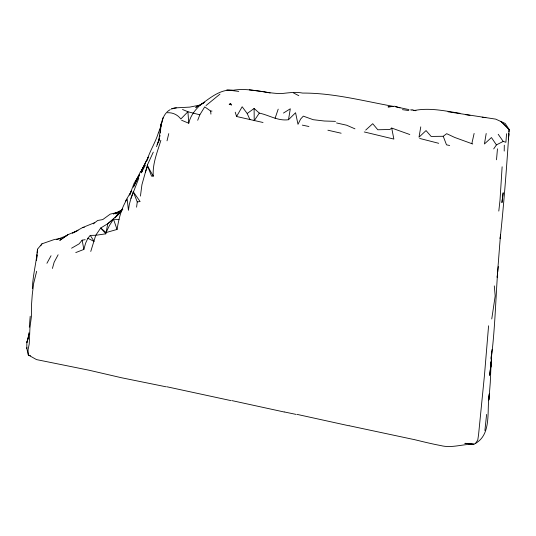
<?xml version="1.0" encoding="UTF-8"?>
<svg xmlns="http://www.w3.org/2000/svg" width="536" height="536" viewBox="0 0 536 536"><rect width="100%" height="100%" fill="white"/><g stroke="black" fill="none" stroke-linecap="round" stroke-linejoin="round"><path stroke-width="0.8" d="M166.261 386.838L121.538 377.759L89.05 370.222L36.515 359.602L28.328 355.013L26.8 348.467L26.854 342.551L29.004 333.995M138.784 178.26L130.978 198.347L129.29 204.551L128.439 210.293L127.166 199.05C121.304 208.149 118.791 218.902 117.056 229.448L106.021 232.57L100.741 227.988L95.743 235.284L90.758 251.451M504.215 151.058L504.302 145.176M153.283 152.13L147.514 164.699L147.561 166.033L151.567 176.177L153.263 176.143C152.371 163.654 157.403 152.043 160.86 140.325M491.237 359.502L491.358 355.663L491.251 358.122M448.016 111.776L495.74 119.139L505.18 123.461L509.126 129.478C506.788 165.879 504.028 202.367 500.175 238.667L500.517 234.5L497.187 277.346L497.582 273.065C495.586 301.621 494.909 330.176 491.217 358.624L491.639 351.81L491.117 363.957L489.603 375.341L491.378 360.842L490.474 369.592L491.077 362.215M497.468 148.841L496.503 159.775M491.157 361.813L490.266 382.664L488.886 400.03L489.335 393.732C486.38 410.368 492.557 435.507 473.817 444.243C462.715 443.949 451.768 448.438 440.713 445.557C431.835 443.902 423.065 441.718 414.295 439.594M32.381 288.616C32.77 275.31 36.415 262.426 37.473 249.22L41.969 243.813L54.384 239.492L60.541 238.533M488.584 325.794L484.47 375.24L478.561 434.743L477.784 439.909L475.539 443.533M502.125 166.79L500.001 200.39L498.795 211.07M29.312 327.208L30.21 316.2M37.218 253.012L37.473 249.22M506.58 133.739L505.89 142.275L503.21 141.424L498.212 134.281M508.838 133.431L508.369 139.762L508.878 134.315M508.952 131.849L509.126 129.478L501.12 121.471L509.126 129.478M36.582 260.121L37.018 254.747L36.428 260.349M160.338 132.968L161.162 123.843L163.152 117.478M491.532 355.026L492.028 349.579M484.899 430.555L486.601 414.422M140.445 196.082L141.933 184.712L147.514 164.699M498.279 266.546L497.73 271.946M136.586 207.171L137.256 201.905L133.31 191.814L140.104 201.549L137.256 201.905M28.931 332.776L28.214 338.002L26.854 342.551L28.622 336.735M75.757 252.577L83.864 249.421L85.599 243.197L87.857 238.279L90.249 235.391L95.743 235.284L105.847 233.83L107.756 223.713L115.676 216.758L121.659 210.675M167.031 140.821L168.76 133.631M160.197 129.645L161.162 123.843L158.435 142.697L159.52 138.174L157.209 144.713M249.97 119.675L247.197 113.511L254.111 108.46L259.31 113.096C269.193 115.173 277.99 121.196 288.502 119.729L290.311 108.781L283.464 113.056M159.768 136.714L160.016 135.26M486.199 133.498L484.423 143.983L491.438 137.544L496.423 144.901L493.703 148.907M26.8 348.467L26.947 347.603M420.773 126.871L419.011 137.189L426.046 130.576L431.145 136.432L443.238 136.278L446.682 133.678L454.736 137.457L472.725 143.996M491.76 318.96L495.19 295.966L494.293 285.889M471.821 143.681L474.125 133.437M161.946 122.764C162.656 117.324 165.403 112.319 170.281 109.572M36.662 271.263L33.654 283.457L32.247 294.787L31.45 305.781L31.43 316.361L29.956 327.717L29.225 343.958L28.046 349.881L28.328 355.013L30.505 355.777M52.421 268.449L54.143 262.231L58.129 254.781M275.082 118.302L278.204 109.15M158.308 133.075C155.42 142.509 149.872 150.844 147.045 160.324L148.291 157.128L140.794 172.043L146.254 160.974M181.624 120.272L188.766 123.226C190.394 115.876 195.131 109.826 200.531 104.795C210.099 97.981 220.805 88.668 233.294 90.236C249.468 87.502 265.206 93.472 281.333 93.592C288.415 92.855 295.57 91.716 302.659 93.076C333.338 92.916 363.515 101.029 393.638 106.436M130.978 198.347L133.317 191.647M145.397 172.264L147.561 166.033L153.263 176.143M158.435 132.814L161.021 125.779M156.519 146.67L159.52 138.174M197.704 120.278L199.834 114.805L204.725 106.865L210.655 111.053L211.988 111.073M143.728 166.24L141.464 170.904M106.021 232.57L109.491 225.401L113.505 219.231L119.046 219.492M140.539 171.547L136.09 180.552L136.888 179.151M145.444 164.961L141.31 172.84L142.221 171.111M46.927 263.276L51.041 255.759M263.022 122.496L236.577 116.5L242.165 106.758L247.197 113.511M125.317 201.382L131.454 191.017L129.625 195.071L134.194 183.071L139.219 174.904M40.703 245.843L41.969 243.813M259.31 113.096L254.218 120.747L254.111 108.46M85.184 239.672L82.142 240.168L79.107 243.853L71.569 248.208M122.436 209.04L118.389 213.207L122.791 209.395M115.073 217.784L121.612 211.077L116.506 216.068L121.277 211.445M93.257 223.881L97.673 220.47L102.724 219.599L110.249 214.119L118.188 212.229M288.502 119.729L295.564 112.741L297.989 124.305L300.629 119.046L303.309 116.131L313.185 119.696L324.34 121.009L335.482 121.357M365.706 130.094L372.721 123.709L377.806 129.772L389.907 129.484L391.702 128.057L409.812 134.529M230.105 103.776L229.194 104.594L230.741 103.756L231.391 105.123L230.105 103.776L230.741 103.756M206.038 105.538L219.961 94.135M112.768 219.78L107.756 223.713L100.741 227.988L105.847 233.83M67.878 234.688L59.885 240.289L67.878 234.688L75.811 231.452M122.677 209.241L115.823 213.931L121.297 210.628M200.531 104.795L204.685 102.269M204.752 102.222L195.687 107.368L198.588 106.061M94.349 222.795L82.765 227.485L72.528 233.093L78.082 230.447M496.423 144.901L503.21 141.424M121.947 210.119L113.391 213.958L117.377 212.718M56.582 239.672L66.766 235.599M238.761 91.408L226.802 89.901M176.331 107.91L171.44 108.929L174.428 107.93L189.717 107.113L200.699 104.902M82.765 227.485L84.32 227.304M413.718 110.617C429.262 107.421 444.652 110.872 459.968 113.324M392.834 106.503L388.017 106.919L394.583 106.242L400.017 107.87M249.307 89.881L262.861 91.562L270.151 92.996M167.426 112.754C172.619 112.366 177.704 114.751 180.826 119.012L187.908 111.743L199.834 114.805M482.166 117.237L485.851 117.652M402.442 109.652L408.841 110.577M465.369 114.624L469.985 115.334M408.988 109.612L395.548 106.764M410.556 109.88L412.124 110.148M413.685 110.416L415.253 110.684M284.294 411.943L295.973 414.382M349.284 425.758L413.805 439.507M449.664 145.497L446.508 144.841L443.238 136.278M302.324 125.129L308.937 126.509M167.044 386.804L231.117 400.647M232.048 400.633L284.087 411.983M327.898 130.215L341.124 133.216M438.696 143.3L419.675 138.442M296.951 414.355L348.949 425.772M336.548 122.952L346.631 125.21L354.959 128.841M411.943 109.773L415.983 110.718M364.245 131.95L393.86 139.072L391.702 128.057M182.521 109.485L187.908 111.743L188.766 123.226M87.857 238.279L94.135 241.435L90.249 235.391M293.46 92.909L298.807 95.689M113.505 219.231L117.056 229.448M235.224 112.185L236.577 116.5M82.142 240.168L83.864 249.421M210.655 111.053L210.923 114.121M503.143 192.866L501.944 202.514L503.143 192.866M135.313 183.104L133.424 187.104L139.447 175.024L135.313 183.104M473.817 444.243L464.98 443.312L473.817 444.243"/></g></svg>
